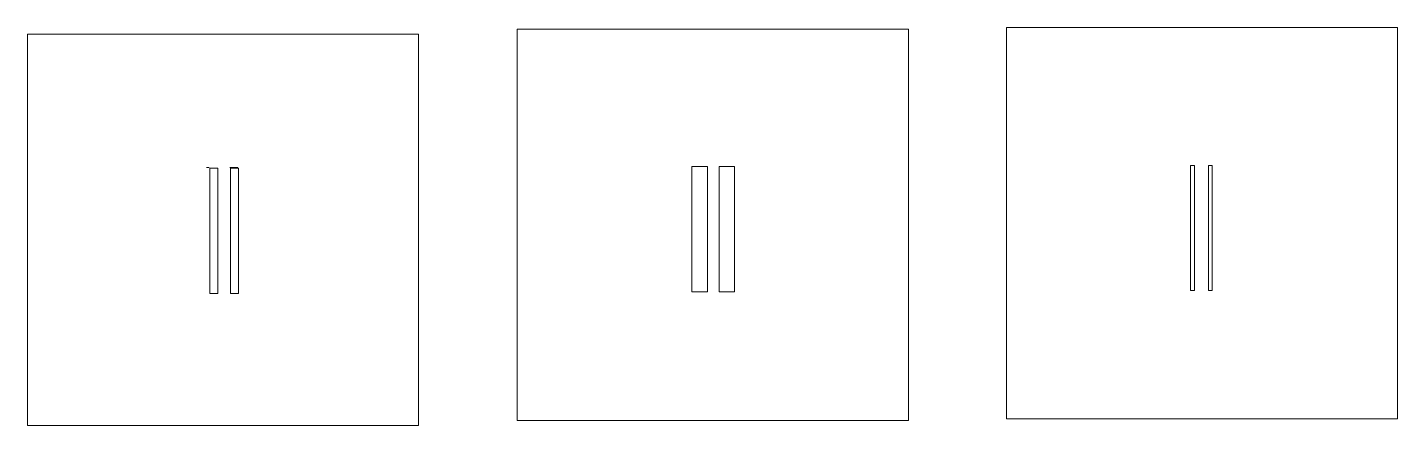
# Model space of a CAD drawing. Header units: inches. Extents: x -3.52 to 3.37, y 2.76 to 4.76.
import ezdxf

# ---------------------------------------------------------------- set-up
doc = ezdxf.new("R2010")
doc.units = ezdxf.units.IN
doc.header["$MEASUREMENT"] = 0
doc.layers.add('Layer 1', color=7, linetype='Continuous')

msp = doc.modelspace()

# ---------------------------------------------------------------- linework, layer by layer
at = {"layer": 'Layer 1', "color": 250, "lineweight": 18}
for points in [[(1.4035, 2.7933), (3.372, 2.7933), (3.372, 4.7618), (1.4035, 4.7618), (1.4035, 2.7933)], [(-3.522, 2.7586), (-1.5535, 2.7586), (-1.5535, 4.7271), (-3.522, 4.7271), (-3.522, 2.7586)], [(-1.0576, 2.7843), (0.9109, 2.7843), (0.9109, 4.7528), (-1.0576, 4.7528), (-1.0576, 2.7843)], [(2.3299, 3.4377), (2.3495, 3.4377), (2.3495, 4.0677), (2.3299, 4.0677), (2.3299, 3.4377)], [(2.4199, 3.4377), (2.4395, 3.4377), (2.4395, 4.0677), (2.4199, 4.0677), (2.4199, 3.4377)], [(-2.6037, 3.4237), (-2.5644, 3.4237), (-2.5644, 4.0536), (-2.6037, 4.0536), (-2.6037, 3.4237)], [(-2.4998, 3.4237), (-2.4604, 3.4237), (-2.4604, 4.0536), (-2.4998, 4.0536), (-2.4998, 3.4237)], [(-0.1782, 3.4322), (-0.0994, 3.4322), (-0.0994, 4.0622), (-0.1782, 4.0622), (-0.1782, 3.4322)], [(-0.0422, 3.4322), (0.0365, 3.4322), (0.0365, 4.0622), (-0.0422, 4.0622), (-0.0422, 3.4322)]]:
    msp.add_lwpolyline(points, close=True, dxfattribs=at)
for points in [[(-2.6205, 4.0578), (-2.6205, 4.0578), (-2.6071, 4.0578), (-2.6071, 4.0578)], [(-2.5031, 4.0578), (-2.5031, 4.0578), (-2.4638, 4.0578), (-2.4638, 4.0578)]]:
    msp.add_open_spline(points, degree=3, dxfattribs=at)

doc.saveas('drawing.dxf')
